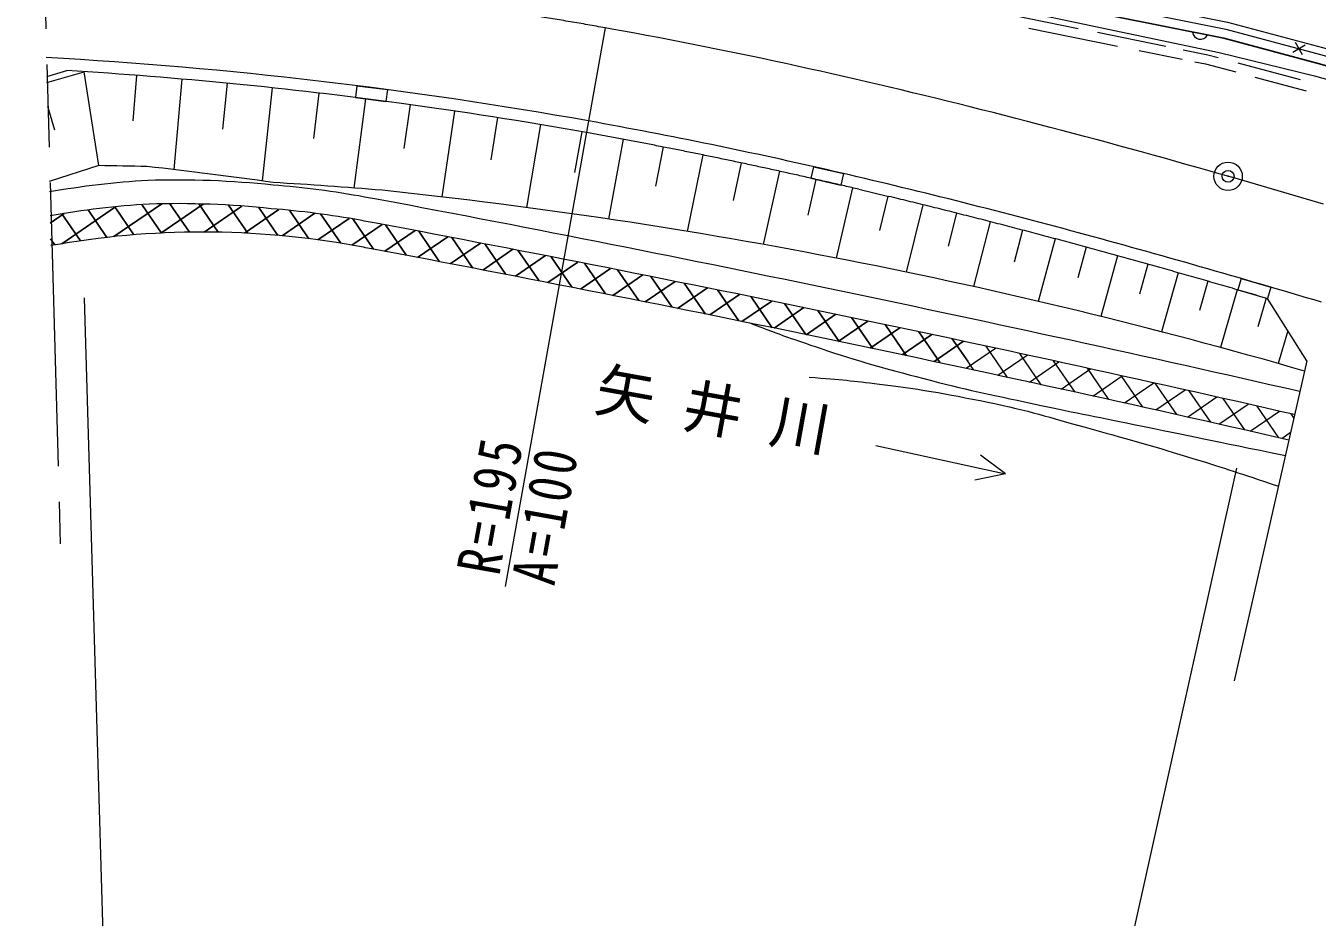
# Model space of a CAD drawing. Units: millimetres, scale not verified. Extents: x 40000 to 680000, y 20000 to 380000.
# Drawn here: x 343720 to 398294, y 266535 to 304226 of the extents above; entities that cross this region are included whole.
import ezdxf
from ezdxf.enums import TextEntityAlignment as Align

# ---------------------------------------------------------------- set-up
doc = ezdxf.new("R2010")
doc.units = ezdxf.units.MM
doc.header["$LTSCALE"] = 1000
doc.header["$PDMODE"] = 32
doc.header["$PDSIZE"] = 500
doc.linetypes.add('CHAIN', pattern=[18.5, 12, -1.5, 3.5, -1.5])
for name, color, linetype, lineweight in [('M-BGD', 7, 'Continuous', 13), ('M-BMK', 2, 'CHAIN', 13), ('M-BMK-SRVR', 3, 'Continuous', 13), ('M-STR-HTXT', 7, 'Continuous', 13)]:
    doc.layers.add(name, color=color, linetype=linetype, lineweight=lineweight)
doc.styles.add('ＭＳ ゴシック', font='')
doc.styles.get('ＭＳ ゴシック').set_extended_font_data('MS Gothic')
pattern_1 = [(214.52721, (1172137, 638131), (566.7975, -823.8572), []), (304.52721, (1172137, 638131), (823.8572, 566.7975), [])]

msp = doc.modelspace()

# ---------------------------------------------------------------- hatches: boundary and pattern name
at = {"layer": 'M-BGD', "lineweight": 25}
h = msp.add_hatch(dxfattribs=at)
h.set_pattern_fill('USER', color=256, style=0, pattern_type=2)
h.set_pattern_definition(pattern_1)
h.paths.add_polyline_path([(357656, 294921, -0.00017), (358322, 294799), (358322, 294799, -0.00637), (383461, 289737), (383461, 289737), (383686, 290814, 0.00637), (358520, 295881), (358520, 295881, 0.00017), (357853, 296003, 0.02554), (354092, 296492), (354092, 296492, 0.03472), (348935, 296687), (348935, 296687, 0.02832), (344742, 296194), (344771, 294930, -0.09008)])
at = {"layer": 'M-BGD'}
h = msp.add_hatch(dxfattribs=at)
h.set_pattern_fill('USER', color=256, style=0, pattern_type=2)
h.set_pattern_definition(pattern_1)
h.paths.add_polyline_path([(383461, 289737, -0.00347), (397096, 286711), (397340, 287783, 0.00347), (383686, 290814)])

# ---------------------------------------------------------------- linework, layer by layer
for p, q in [((385435, 304675), (388186, 304117)), ((386103, 304132), (389856, 303370)), ((389007, 303951), (391901, 303363)), ((397675, 303005), (397374, 303524)), ((390772, 303184), (392582, 302817)), ((392635, 303214), (393672, 303004)), ((393672, 303004), (394115, 302886)), ((397264, 303114), (397784, 303415)), ((393124, 302707), (393581, 302614)), ((393581, 302614), (394850, 302276)), ((394934, 302667), (397578, 301961)), ((344604, 302082), (345452, 302332)), ((344610, 301823), (346182, 302286)), ((346809, 298316), (346184, 302287)), ((348393, 302131), (348246, 300215)), ((350308, 301975), (349977, 298146)), ((352222, 301800), (352034, 299857)), ((395660, 302059), (397822, 301482)), ((354134, 301605), (353713, 297665)), ((356103, 301384), (355877, 299455)), ((357711, 301693), (357647, 301197)), ((357711, 301693), (359000, 301527)), ((359000, 301527), (358936, 301031)), ((344633, 300832), (344930, 299825)), ((358070, 301143), (357587, 297368)), ((357647, 301197), (358936, 301031)), ((359957, 300892), (359701, 299040)), ((361841, 300622), (361302, 296990)), ((363655, 300344), (363373, 298560)), ((365468, 300049), (364878, 296543)), ((367219, 299746), (366914, 298026)), ((368968, 299427), (368338, 296054)), ((370652, 299104), (370330, 297452)), ((372334, 298767), (371671, 295532)), ((346809, 298316), (344708, 297648)), ((373950, 298430), (373613, 296846)), ((375564, 298080), (374880, 294980)), ((377014, 298269), (376902, 297782)), ((377014, 298269), (378281, 297979)), ((378281, 297979), (378169, 297491)), ((377113, 297733), (376769, 296215)), ((376902, 297782), (378169, 297491)), ((378659, 297376), (377964, 294405)), ((378925, 297313), (380190, 297012)), ((380144, 297024), (379794, 295568)), ((381627, 296662), (380925, 293810)), ((383052, 296307), (382698, 294908)), ((384475, 295943), (383768, 293199)), ((385846, 295586), (385491, 294239)), ((387215, 295223), (386506, 292575)), ((388538, 294866), (388184, 293563)), ((389860, 294503), (389151, 291938)), ((391142, 294146), (390788, 292881)), ((392423, 293785), (391714, 291288)), ((393671, 293428), (393316, 292193)), ((394918, 293067), (394207, 290624)), ((395082, 293541), (394941, 293061)), ((394941, 293061), (396189, 292696)), ((395082, 293541), (396330, 293176)), ((396330, 293176), (396189, 292696)), ((396139, 292710), (395783, 291499)), ((397854, 290053), (396189, 292696)), ((397054, 291322), (396646, 289945)), ((397854, 290053), (394788, 276529)), ((379637, 286478), (385118, 285287)), ((385118, 285287), (384059, 286070)), ((385118, 285287), (383830, 285015))]:
    msp.add_line(p, q, dxfattribs=at)
for points in [[(344511, 314418), (380238, 307242), (394502, 304382), (398519, 303309), (405395, 301380), (413586, 298751), (420433, 296214)], [(344452, 314124), (380179, 306948), (394434, 304090), (398439, 303020), (405309, 301093), (413488, 298468), (420328, 295933)], [(344503, 313298), (380215, 306040), (394146, 303099)], [(394146, 303099), (398178, 302111), (403761, 300545)], [(398481, 292537), (398160, 292633), (397839, 292728), (397518, 292824), (397198, 292919), (396877, 293014), (396556, 293109), (396235, 293203), (395914, 293297), (395593, 293391), (395272, 293485), (394951, 293578), (394630, 293671), (394309, 293764), (393988, 293857), (393666, 293949), (393345, 294041), (393024, 294133), (392703, 294225), (392381, 294316), (392060, 294407), (391739, 294498), (391417, 294588), (391096, 294678), (390775, 294768), (390453, 294857), (390132, 294947), (389810, 295035), (389488, 295124), (389167, 295212), (388845, 295300), (388523, 295388), (388201, 295475), (387880, 295562), (387558, 295649), (387236, 295735), (386914, 295821), (386592, 295906), (386270, 295991), (385948, 296076), (385626, 296161), (385303, 296245), (384981, 296329), (384659, 296412), (384337, 296495), (384014, 296578), (383692, 296660), (383369, 296742), (383047, 296823), (382724, 296904), (382401, 296985), (382079, 297065), (381756, 297145), (381433, 297224), (381110, 297304), (380787, 297382), (380464, 297460), (380141, 297538), (379818, 297616), (379495, 297692), (379172, 297769), (378849, 297845), (378526, 297921), (378202, 297996), (377879, 298071), (377555, 298145), (377232, 298219), (376908, 298292), (376584, 298365), (376261, 298437), (375937, 298509), (375613, 298581), (375289, 298652), (374965, 298722), (374641, 298792), (374317, 298862), (373993, 298931), (373669, 299000), (373345, 299068), (373020, 299135), (372696, 299202), (372372, 299269), (372047, 299335), (371723, 299400), (371398, 299465), (371073, 299530), (370749, 299594), (370424, 299657), (370099, 299720), (369774, 299782), (369449, 299844), (369124, 299905), (368799, 299966), (368474, 300026), (368149, 300086), (367824, 300145), (367499, 300203)], [(378925, 297313), (378850, 297331), (378774, 297349), (378699, 297367), (378623, 297384), (378548, 297402), (378472, 297420), (378396, 297437), (378321, 297455), (378245, 297473), (378170, 297490), (378094, 297508), (378019, 297525), (377943, 297543), (377868, 297560), (377792, 297578), (377716, 297595), (377641, 297612), (377565, 297630), (377490, 297647), (377414, 297664), (377338, 297682), (377263, 297699), (377187, 297716), (377112, 297733), (377036, 297750), (376960, 297768), (376885, 297785), (376809, 297802), (376734, 297819), (376658, 297836), (376582, 297853), (376507, 297870), (376431, 297887), (376355, 297904), (376280, 297921), (376204, 297938), (376128, 297955), (376053, 297971), (375977, 297988), (375902, 298005), (375826, 298022), (375750, 298039), (375675, 298055), (375599, 298072), (375523, 298089), (375448, 298105), (375372, 298122), (375296, 298139), (375221, 298155), (375145, 298172), (375069, 298188), (374994, 298205), (374918, 298221), (374842, 298238), (374766, 298254), (374691, 298270), (374615, 298287), (374539, 298303), (374464, 298319), (374388, 298336), (374312, 298352), (374237, 298368), (374161, 298384), (374085, 298400), (374009, 298416), (373934, 298433), (373858, 298449), (373782, 298465), (373706, 298481), (373631, 298497), (373555, 298513), (373479, 298529), (373404, 298545), (373328, 298560), (373252, 298576), (373176, 298592), (373101, 298608), (373025, 298624), (372949, 298639), (372873, 298655), (372797, 298671), (372722, 298687), (372646, 298702), (372570, 298718), (372494, 298733), (372419, 298749), (372343, 298764), (372267, 298780), (372191, 298795), (372115, 298811), (372040, 298826), (371964, 298842), (371888, 298857), (371812, 298872), (371736, 298888), (371661, 298903), (371585, 298918), (371509, 298933), (371433, 298949), (371357, 298964), (371281, 298979), (371206, 298994), (371130, 299009), (371054, 299024), (370978, 299039), (370902, 299054), (370826, 299069), (370751, 299084), (370675, 299099), (370599, 299114), (370523, 299129), (370447, 299143), (370371, 299158), (370295, 299173), (370220, 299188), (370144, 299202), (370068, 299217), (369992, 299232), (369916, 299246), (369840, 299261), (369764, 299275), (369688, 299290), (369613, 299304), (369537, 299319), (369461, 299333), (369385, 299348), (369309, 299362), (369233, 299376), (369157, 299391), (369081, 299405), (369005, 299419), (368929, 299433), (368854, 299447), (368778, 299462), (368702, 299476), (368626, 299490), (368550, 299504), (368474, 299518), (368398, 299532), (368322, 299546), (368246, 299560), (368170, 299574), (368094, 299588), (368018, 299601), (367942, 299615), (367866, 299629), (367790, 299643), (367714, 299656), (367638, 299670), (367563, 299684), (367487, 299697), (367411, 299711)], [(395731, 292830), (395629, 292859), (395527, 292889), (395425, 292919), (395323, 292949), (395221, 292979), (395119, 293008), (395017, 293038), (394915, 293068), (394813, 293097), (394711, 293127), (394609, 293157), (394507, 293186), (394405, 293216), (394303, 293245), (394201, 293275), (394099, 293304), (393997, 293334), (393895, 293363), (393793, 293393), (393691, 293422), (393589, 293451), (393487, 293481), (393385, 293510), (393283, 293539), (393180, 293568), (393078, 293598), (392976, 293627), (392874, 293656), (392772, 293685), (392670, 293714), (392568, 293743), (392466, 293772), (392364, 293801), (392262, 293830), (392160, 293859), (392058, 293888), (391956, 293917), (391853, 293946), (391751, 293975), (391649, 294003), (391547, 294032), (391445, 294061), (391343, 294090), (391241, 294118), (391139, 294147), (391037, 294176), (390934, 294204), (390832, 294233), (390730, 294261), (390628, 294290), (390526, 294318), (390424, 294347), (390322, 294375), (390220, 294403), (390117, 294432), (390015, 294460), (389913, 294488), (389811, 294517), (389709, 294545), (389607, 294573), (389504, 294601), (389402, 294629), (389300, 294657), (389198, 294685), (389096, 294713), (388994, 294741), (388891, 294769), (388789, 294797), (388687, 294825), (388585, 294853), (388483, 294881), (388380, 294908), (388278, 294936), (388176, 294964), (388074, 294992), (387971, 295019), (387869, 295047), (387767, 295074), (387665, 295102), (387563, 295130), (387460, 295157), (387358, 295184), (387256, 295212), (387154, 295239), (387051, 295267), (386949, 295294), (386847, 295321), (386744, 295348), (386642, 295376), (386540, 295403), (386438, 295430), (386335, 295457), (386233, 295484), (386131, 295511), (386028, 295538), (385926, 295565), (385824, 295592), (385722, 295619), (385619, 295646), (385517, 295672), (385415, 295699), (385312, 295726), (385210, 295752), (385108, 295779), (385005, 295806), (384903, 295832), (384801, 295859), (384698, 295885), (384596, 295912), (384493, 295938), (384391, 295965), (384289, 295991), (384186, 296017), (384084, 296044), (383982, 296070), (383879, 296096), (383777, 296122), (383674, 296148), (383572, 296174), (383470, 296200), (383367, 296226), (383265, 296252), (383162, 296278), (383060, 296304), (382957, 296330), (382855, 296356), (382753, 296382), (382650, 296407), (382548, 296433), (382445, 296459), (382343, 296484), (382240, 296510), (382138, 296535), (382035, 296561), (381933, 296586), (381830, 296612), (381728, 296637), (381625, 296662), (381523, 296688), (381420, 296713), (381318, 296738), (381215, 296763), (381113, 296788), (381010, 296813), (380908, 296838), (380805, 296863), (380703, 296888), (380600, 296913), (380498, 296938), (380395, 296963), (380292, 296988), (380190, 297012)]]:
    msp.add_lwpolyline(points, dxfattribs=at)
at = {"layer": 'M-BGD', "lineweight": 25}
msp.add_lwpolyline([(344373, 313732), (380101, 306556), (394343, 303700), (398334, 302634), (405194, 300709), (413358, 298089), (420189, 295558)], dxfattribs=at)
at = {"layer": 'M-BGD'}
for centre, radius, start, end in [((393361, 303994), 336, 185.1526, 332.1706), ((333892, 112183), 191000, 79.86593, 86.79044), ((333892, 112183), 190500, 82.27602, 86.52085), ((333892, 112183), 190500, 79.86593, 82.27602), ((344380, 128958), 169375, 88.49173, 89.17836), ((331199, 137405), 161834, 81.83675, 83.74254), ((351190, 259456), 38300, 93.4665, 99.7283), ((350109, 259496), 38210, 83.8985, 91.8516), ((351190, 259456), 38150, 79.6678, 85.5198), ((344460, 129085), 168794, 85.13518, 86.69932), ((177217, -694816), 1008150, 79.62931, 79.66792), ((335249, 74094), 224414, 73.8268, 83.98249), ((351190, 259456), 37300, 93.4665, 99.9549), ((350109, 259497), 37209, 83.8549, 91.8083), ((351190, 259456), 37150, 79.6678, 85.5198), ((172323, -693793), 1008038, 77.08872, 79.34519), ((177217, -694816), 1007150, 79.62931, 79.66792), ((172323, -693793), 1007038, 77.08858, 79.34491), ((351190, 259456), 36050, 79.6678, 100.256), ((177217, -694816), 1006050, 79.62931, 79.66792), ((172323, -693793), 1005938, 77.08843, 79.3446)]:
    msp.add_arc(centre, radius, start, end, dxfattribs=at)
for points in [[(374339, 291651), (375741, 291117), (376129, 290980), (377290, 290590), (378978, 290024), (379942, 289762), (381664, 289308), (383440, 288839), (384453, 288644), (386249, 288256), (387921, 287895), (388863, 287717), (390539, 287373), (393042, 286858), (393824, 286698), (396949, 286059)], [(376827, 289371), (378244, 289262), (378637, 289217), (379792, 289076), (381733, 288840), (382813, 288635), (384727, 288235), (386329, 287901), (387201, 287603), (388779, 287170), (390467, 286706), (391412, 286441), (393083, 285922), (394484, 285486), (394937, 285337), (396653, 284756)]]:
    msp.add_open_spline(points, degree=3, knots=[0, 0, 0, 0, 1, 1, 1, 2, 2, 2, 3, 3, 3, 4, 4, 4, 5, 5, 5, 5], dxfattribs=at)
at = {"layer": 'M-BMK'}
msp.add_line((343720, 334584), (345177, 282317), dxfattribs=at)
msp.add_lwpolyline([(398566, 296685), (398087, 296827), (397607, 296969), (397127, 297110), (396648, 297250), (396167, 297390), (395687, 297529), (395207, 297668), (394726, 297807), (394246, 297944), (393765, 298081), (393284, 298218), (392803, 298354), (392321, 298489), (391840, 298623), (391358, 298757), (390876, 298891), (390394, 299023), (389912, 299155), (389429, 299287), (388947, 299417), (388464, 299547), (387981, 299676), (387498, 299804), (387014, 299932), (386530, 300059), (386047, 300185), (385562, 300310), (385078, 300434), (384594, 300558), (384109, 300680), (383624, 300802), (383139, 300923), (382654, 301044), (382168, 301163), (381682, 301281), (381196, 301399), (380710, 301515), (380224, 301631), (379737, 301745), (379250, 301859), (378763, 301972), (378275, 302083), (377788, 302194), (377300, 302304), (376812, 302413), (376324, 302520), (375835, 302627), (375347, 302732), (374858, 302837), (374368, 302940), (373879, 303042), (373389, 303144), (372899, 303244), (372409, 303342), (371919, 303440), (371428, 303537), (370937, 303632), (370446, 303726), (369955, 303819), (369464, 303911), (368972, 304002), (368480, 304091), (368202, 304141)], dxfattribs=at)
msp.add_arc((333892, 112183), 195000, 79.86593, 86.88393, dxfattribs=at)
at = {"layer": 'M-BMK-SRVR'}
msp.add_circle((394529, 297863), 600, dxfattribs=at)
msp.add_point((394529, 297863), dxfattribs=at)
at = {"layer": 'M-STR-HTXT'}
for p, q in [((368203, 304146), (363980, 280515)), ((346190, 292717), (347062, 262655)), ((394886, 285524), (387738, 253452))]:
    msp.add_line(p, q, dxfattribs=at)

# ---------------------------------------------------------------- texts
at = {"layer": 'M-BGD', "style": 'ＭＳ ゴシック'}
msp.add_text('矢 井 川', height=1833, rotation=349.803, dxfattribs=at).set_placement((367590, 287445), align=Align.BOTTOM_LEFT)
at = {"layer": 'M-STR-HTXT', "char_height": 1833, "rotation": 79.866, "style": 'ＭＳ ゴシック'}
for s, insert, attachment_point in [('\\T1.18;\\W0.8;R=195', (363754, 280922), 7), ('\\T1.18;\\W0.8;A=100', (364247, 280834), 1)]:
    msp.add_mtext(s, dxfattribs=dict(at, insert=insert, attachment_point=attachment_point))

doc.saveas('drawing.dxf')
